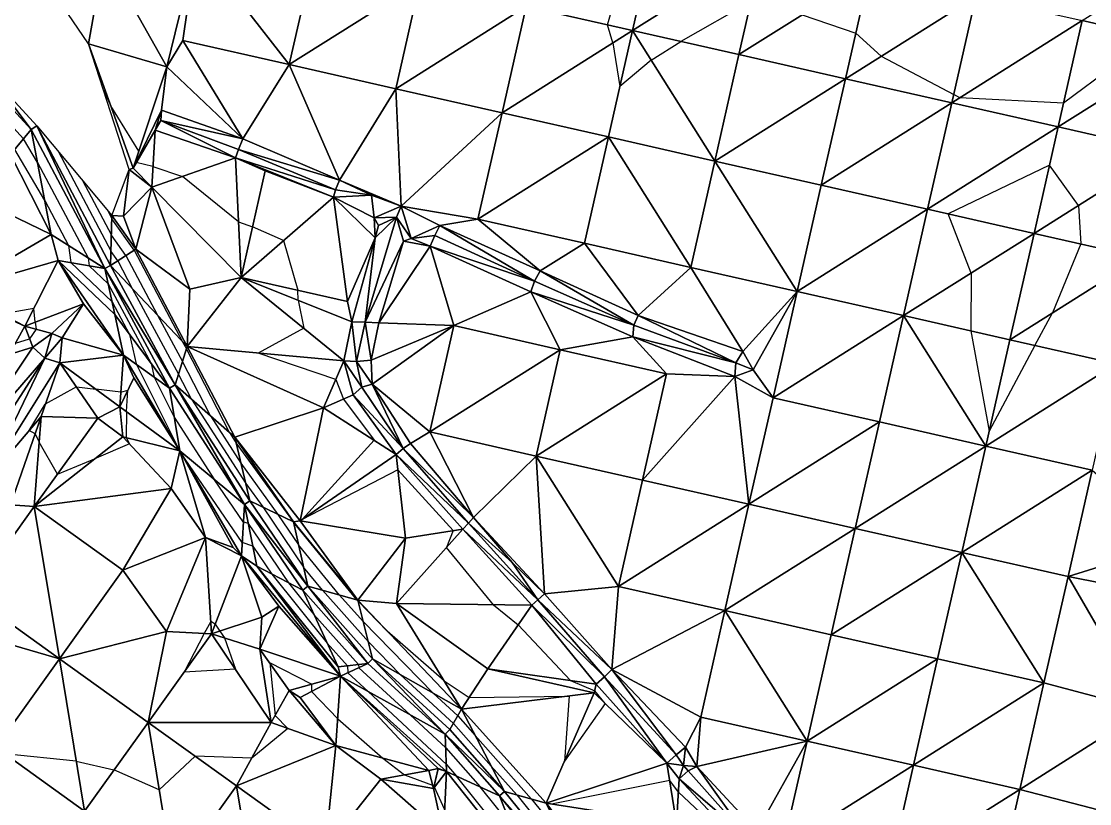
# Model space of a CAD drawing. Extents: x 452550 to 453808, y 451368 to 453069.
# Drawn here: x 453078.1 to 453176, y 452593.9 to 452665.6 of the extents above; entities that cross this region are included whole.
import ezdxf

# ---------------------------------------------------------------- set-up
doc = ezdxf.new("R2010")
doc.units = 0
doc.header["$LTSCALE"] = 0.35
doc.header["$MEASUREMENT"] = 0
doc.linetypes.add('DASHED', pattern=[5442.857143, 3628.571429, -1814.285714])
doc.layers.add('Default', color=42, linetype='Continuous', lineweight=25)
doc.layers.add('FPS_Contours-Minor', color=40, linetype='DASHED', lineweight=25)

msp = doc.modelspace()

# ---------------------------------------------------------------- linework, layer by layer
at = {"layer": 'Default', "color": 8, "linetype": 'Continuous', "lineweight": 25}
for points in [[(453134.096, 452664.77, 14.011), (453124.343, 452666.98, 13.964), (453136.306, 452674.523, 14.008)], [(453134.096, 452664.77, 14.011), (453136.306, 452674.523, 14.008), (453146.059, 452672.312, 14.013)], [(453085.649, 452671.65, 13.796), (453094.108, 452672.58, 13.874), (453091.403, 452661.44, 13.837)], [(453094.108, 452672.58, 13.874), (453092.875, 452663.859, 13.85), (453091.403, 452661.44, 13.837)], [(453102.627, 452661.648, 13.904), (453092.875, 452663.859, 13.85), (453094.108, 452672.58, 13.874)], [(453104.838, 452671.401, 13.904), (453102.627, 452661.648, 13.904), (453094.108, 452672.58, 13.874)], [(453143.848, 452662.56, 13.987), (453134.096, 452664.77, 14.011), (453146.059, 452672.312, 14.013)], [(453143.848, 452662.56, 13.987), (453146.059, 452672.312, 14.013), (453155.811, 452670.102, 14.014)], [(453185.069, 452663.471, 13.981), (453175.317, 452665.681, 14.038), (453187.28, 452673.224, 13.984)], [(453085.649, 452671.65, 13.796), (453084.213, 452663.538, 13.967), (453080.029, 452669.734, 13.994)], [(453091.403, 452661.44, 13.837), (453084.213, 452663.538, 13.967), (453085.649, 452671.65, 13.796)], [(453102.627, 452661.648, 13.904), (453104.838, 452671.401, 13.904), (453114.59, 452669.191, 13.918)], [(453153.601, 452660.349, 13.989), (453143.848, 452662.56, 13.987), (453155.811, 452670.102, 14.014)], [(453153.601, 452660.349, 13.989), (453155.811, 452670.102, 14.014), (453165.564, 452667.892, 14.028)], [(453112.38, 452659.438, 13.912), (453102.627, 452661.648, 13.904), (453114.59, 452669.191, 13.918)], [(453112.38, 452659.438, 13.912), (453114.59, 452669.191, 13.918), (453124.343, 452666.98, 13.964)], [(453163.354, 452658.139, 13.998), (453153.601, 452660.349, 13.989), (453165.564, 452667.892, 14.028)], [(453163.354, 452658.139, 13.998), (453165.564, 452667.892, 14.028), (453175.317, 452665.681, 14.038)], [(453122.133, 452657.228, 13.938), (453112.38, 452659.438, 13.912), (453124.343, 452666.98, 13.964)], [(453122.133, 452657.228, 13.938), (453124.343, 452666.98, 13.964), (453134.096, 452664.77, 14.011)], [(453173.106, 452655.929, 13.989), (453163.354, 452658.139, 13.998), (453175.317, 452665.681, 14.038)], [(453173.106, 452655.929, 13.989), (453175.317, 452665.681, 14.038), (453185.069, 452663.471, 13.981)], [(453131.885, 452655.017, 13.99), (453122.133, 452657.228, 13.938), (453134.096, 452664.77, 14.011)], [(453131.885, 452655.017, 13.99), (453134.096, 452664.77, 14.011), (453141.638, 452652.807, 13.962)], [(453141.638, 452652.807, 13.962), (453134.096, 452664.77, 14.011), (453143.848, 452662.56, 13.987)], [(453084.213, 452663.538, 13.967), (453091.403, 452661.44, 13.837), (453088.301, 452652.151, 14.033)], [(453088.301, 452652.151, 14.033), (453087.944, 452652.044, 14.057), (453084.213, 452663.538, 13.967)], [(453091.403, 452661.44, 13.837), (453092.875, 452663.859, 13.85), (453098.366, 452654.831, 13.827)], [(453092.875, 452663.859, 13.85), (453102.627, 452661.648, 13.904), (453098.366, 452654.831, 13.827)], [(453141.638, 452652.807, 13.962), (453143.848, 452662.56, 13.987), (453153.601, 452660.349, 13.989)], [(453182.859, 452653.718, 13.962), (453173.106, 452655.929, 13.989), (453185.069, 452663.471, 13.981)], [(453098.366, 452654.831, 13.827), (453102.627, 452661.648, 13.904), (453107.222, 452651.062, 13.843)], [(453102.627, 452661.648, 13.904), (453112.38, 452659.438, 13.912), (453107.222, 452651.062, 13.843)], [(453075.122, 452660.774, 12.564), (453078.981, 452655.695, 12.565), (453074.669, 452660.379, 12.564)], [(453075.122, 452660.774, 12.564), (453079.476, 452656.045, 12.565), (453078.981, 452655.695, 12.565)], [(453091.403, 452661.44, 13.837), (453090.925, 452657.455, 13.779), (453088.301, 452652.151, 14.033)], [(453091.403, 452661.44, 13.837), (453098.366, 452654.831, 13.827), (453090.925, 452657.455, 13.779)], [(453074.669, 452660.379, 12.564), (453078.981, 452655.695, 12.565), (453077.078, 452653.406, 13.742)], [(453151.391, 452650.597, 13.979), (453141.638, 452652.807, 13.962), (453153.601, 452660.349, 13.989)], [(453151.391, 452650.597, 13.979), (453153.601, 452660.349, 13.989), (453163.354, 452658.139, 13.998)], [(453112.38, 452659.438, 13.912), (453112.868, 452648.657, 13.845), (453107.222, 452651.062, 13.843)], [(453112.38, 452659.438, 13.912), (453122.133, 452657.228, 13.938), (453112.868, 452648.657, 13.845)], [(453161.143, 452648.386, 13.995), (453151.391, 452650.597, 13.979), (453163.354, 452658.139, 13.998)], [(453161.143, 452648.386, 13.995), (453163.354, 452658.139, 13.998), (453173.106, 452655.929, 13.989)], [(453090.925, 452657.455, 13.779), (453090.329, 452655.629, 13.809), (453088.301, 452652.151, 14.033)], [(453090.925, 452657.455, 13.779), (453090.84, 452656.531, 13.753), (453090.329, 452655.629, 13.809)], [(453098.366, 452654.831, 13.827), (453090.84, 452656.531, 13.753), (453090.925, 452657.455, 13.779)], [(453122.133, 452657.228, 13.938), (453119.922, 452647.475, 13.936), (453112.868, 452648.657, 13.845)], [(453119.922, 452647.475, 13.936), (453122.133, 452657.228, 13.938), (453131.885, 452655.017, 13.99)], [(453078.981, 452655.695, 12.565), (453080.797, 452646.061, 13.95), (453077.078, 452653.406, 13.742)], [(453079.476, 452656.045, 12.565), (453085.723, 452642.957, 12.569), (453078.981, 452655.695, 12.565)], [(453085.723, 452642.957, 12.569), (453080.797, 452646.061, 13.95), (453078.981, 452655.695, 12.565)], [(453079.476, 452656.045, 12.565), (453086.252, 452643.241, 12.569), (453085.723, 452642.957, 12.569)], [(453079.476, 452656.045, 12.565), (453086.371, 452647.815, 14.1), (453086.252, 452643.241, 12.569)], [(453090.329, 452655.629, 13.809), (453090.84, 452656.531, 13.753), (453097.705, 452653.107, 13.811)], [(453097.982, 452653.869, 13.726), (453090.84, 452656.531, 13.753), (453098.366, 452654.831, 13.827)], [(453090.84, 452656.531, 13.753), (453097.982, 452653.869, 13.726), (453097.705, 452653.107, 13.811)], [(453170.896, 452646.176, 14.02), (453161.143, 452648.386, 13.995), (453173.106, 452655.929, 13.989)], [(453170.896, 452646.176, 14.02), (453173.106, 452655.929, 13.989), (453182.859, 452653.718, 13.962)], [(453090.016, 452650.408, 14.109), (453088.301, 452652.151, 14.033), (453090.329, 452655.629, 13.809)], [(453090.016, 452650.408, 14.109), (453090.329, 452655.629, 13.809), (453097.705, 452653.107, 13.811)], [(453097.982, 452653.869, 13.726), (453098.366, 452654.831, 13.827), (453107.222, 452651.062, 13.843)], [(453129.675, 452645.265, 13.968), (453119.922, 452647.475, 13.936), (453131.885, 452655.017, 13.99)], [(453129.675, 452645.265, 13.968), (453131.885, 452655.017, 13.99), (453139.428, 452643.054, 13.983)], [(453139.428, 452643.054, 13.983), (453131.885, 452655.017, 13.99), (453141.638, 452652.807, 13.962)], [(453097.705, 452653.107, 13.811), (453097.982, 452653.869, 13.726), (453106.878, 452650.181, 13.682)], [(453097.982, 452653.869, 13.726), (453107.222, 452651.062, 13.843), (453106.878, 452650.181, 13.682)], [(453180.649, 452643.966, 13.975), (453170.896, 452646.176, 14.02), (453182.859, 452653.718, 13.962)], [(453080.797, 452646.061, 13.95), (453074.655, 452649.029, 13.984), (453077.078, 452653.406, 13.742)], [(453098.207, 452642.143, 14.164), (453090.016, 452650.408, 14.109), (453097.705, 452653.107, 13.811)], [(453100.417, 452651.896, 13.817), (453098.207, 452642.143, 14.164), (453097.705, 452653.107, 13.811)], [(453100.417, 452651.896, 13.817), (453097.705, 452653.107, 13.811), (453106.686, 452649.49, 13.807)], [(453097.705, 452653.107, 13.811), (453106.878, 452650.181, 13.682), (453106.686, 452649.49, 13.807)], [(453139.428, 452643.054, 13.983), (453141.638, 452652.807, 13.962), (453149.18, 452640.844, 13.954)], [(453149.18, 452640.844, 13.954), (453141.638, 452652.807, 13.962), (453151.391, 452650.597, 13.979)], [(453086.371, 452647.815, 14.1), (453087.944, 452652.044, 14.057), (453087.433, 452647.764, 14.118)], [(453087.433, 452647.764, 14.118), (453087.944, 452652.044, 14.057), (453090.016, 452650.408, 14.109)], [(453087.944, 452652.044, 14.057), (453088.301, 452652.151, 14.033), (453090.016, 452650.408, 14.109)], [(453098.207, 452642.143, 14.164), (453100.417, 452651.896, 13.817), (453106.686, 452649.49, 13.807)], [(453110.17, 452649.685, 13.869), (453106.878, 452650.181, 13.682), (453107.222, 452651.062, 13.843)], [(453112.868, 452648.657, 13.845), (453110.17, 452649.685, 13.869), (453107.222, 452651.062, 13.843)], [(453088.546, 452644.719, 14.102), (453087.433, 452647.764, 14.118), (453090.016, 452650.408, 14.109)], [(453088.546, 452644.719, 14.102), (453090.016, 452650.408, 14.109), (453093.51, 452641.067, 14.188)], [(453090.016, 452650.408, 14.109), (453098.207, 452642.143, 14.164), (453093.51, 452641.067, 14.188)], [(453106.878, 452650.181, 13.682), (453110.17, 452649.685, 13.869), (453106.686, 452649.49, 13.807)], [(453149.18, 452640.844, 13.954), (453151.391, 452650.597, 13.979), (453161.143, 452648.386, 13.995)], [(453074.655, 452649.029, 13.984), (453080.797, 452646.061, 13.95), (453072.038, 452640.975, 13.882)], [(453107.959, 452639.933, 13.857), (453098.207, 452642.143, 14.164), (453106.686, 452649.49, 13.807)], [(453106.686, 452649.49, 13.807), (453110.17, 452649.685, 13.869), (453110.397, 452647.6, 13.826)], [(453107.959, 452639.933, 13.857), (453106.686, 452649.49, 13.807), (453110.513, 452645.765, 13.845)], [(453106.686, 452649.49, 13.807), (453110.397, 452647.6, 13.826), (453110.513, 452645.765, 13.845)], [(453110.17, 452649.685, 13.869), (453112.868, 452648.657, 13.845), (453110.397, 452647.6, 13.826)], [(453112.868, 452648.657, 13.845), (453112.455, 452647.672, 13.737), (453110.397, 452647.6, 13.826)], [(453113.786, 452645.7, 13.828), (453112.455, 452647.672, 13.737), (453112.868, 452648.657, 13.845)], [(453119.922, 452647.475, 13.936), (453116.435, 452646.894, 13.861), (453112.868, 452648.657, 13.845)], [(453116.435, 452646.894, 13.861), (453113.786, 452645.7, 13.828), (453112.868, 452648.657, 13.845)], [(453158.933, 452638.634, 13.979), (453149.18, 452640.844, 13.954), (453161.143, 452648.386, 13.995)], [(453158.933, 452638.634, 13.979), (453161.143, 452648.386, 13.995), (453170.896, 452646.176, 14.02)], [(453086.371, 452647.815, 14.1), (453088.546, 452644.719, 14.102), (453086.252, 452643.241, 12.569)], [(453086.371, 452647.815, 14.1), (453087.433, 452647.764, 14.118), (453088.546, 452644.719, 14.102)], [(453113.104, 452645.448, 13.829), (453109.578, 452638.048, 13.728), (453112.455, 452647.672, 13.737)], [(453109.578, 452638.048, 13.728), (453110.513, 452645.765, 13.845), (453112.455, 452647.672, 13.737)], [(453110.397, 452647.6, 13.826), (453112.455, 452647.672, 13.737), (453110.801, 452646.894, 13.823)], [(453110.397, 452647.6, 13.826), (453110.801, 452646.894, 13.823), (453110.513, 452645.765, 13.845)], [(453110.513, 452645.765, 13.845), (453110.801, 452646.894, 13.823), (453112.455, 452647.672, 13.737)], [(453113.104, 452645.448, 13.829), (453112.455, 452647.672, 13.737), (453113.786, 452645.7, 13.828)], [(453115.967, 452645.985, 13.724), (453113.786, 452645.7, 13.828), (453116.435, 452646.894, 13.861)], [(453125.116, 452641.781, 13.777), (453115.967, 452645.985, 13.724), (453116.435, 452646.894, 13.861)], [(453119.922, 452647.475, 13.936), (453125.632, 452642.726, 13.901), (453116.435, 452646.894, 13.861)], [(453125.632, 452642.726, 13.901), (453125.116, 452641.781, 13.777), (453116.435, 452646.894, 13.861)], [(453119.922, 452647.475, 13.936), (453129.675, 452645.265, 13.968), (453125.632, 452642.726, 13.901)], [(453072.038, 452640.975, 13.882), (453080.797, 452646.061, 13.95), (453081.452, 452643.684, 13.839)], [(453081.452, 452643.684, 13.839), (453080.797, 452646.061, 13.95), (453085.723, 452642.957, 12.569)], [(453113.786, 452645.7, 13.828), (453115.967, 452645.985, 13.724), (453115.533, 452644.993, 13.838)], [(453115.533, 452644.993, 13.838), (453115.967, 452645.985, 13.724), (453125.116, 452641.781, 13.777)], [(453168.686, 452636.423, 14.012), (453158.933, 452638.634, 13.979), (453170.896, 452646.176, 14.02)], [(453168.686, 452636.423, 14.012), (453170.896, 452646.176, 14.02), (453180.649, 452643.966, 13.975)], [(453107.959, 452639.933, 13.857), (453110.513, 452645.765, 13.845), (453108.361, 452638.064, 13.846)], [(453110.513, 452645.765, 13.845), (453109.578, 452638.048, 13.728), (453108.361, 452638.064, 13.846)], [(453113.104, 452645.448, 13.829), (453110.824, 452637.979, 13.834), (453109.578, 452638.048, 13.728)], [(453110.824, 452637.979, 13.834), (453113.104, 452645.448, 13.829), (453115.533, 452644.993, 13.838)], [(453117.712, 452637.722, 13.879), (453110.824, 452637.979, 13.834), (453115.533, 452644.993, 13.838)], [(453113.104, 452645.448, 13.829), (453113.786, 452645.7, 13.828), (453115.533, 452644.993, 13.838)], [(453117.712, 452637.722, 13.879), (453115.533, 452644.993, 13.838), (453124.77, 452640.801, 13.883)], [(453125.116, 452641.781, 13.777), (453124.77, 452640.801, 13.883), (453115.533, 452644.993, 13.838)], [(453129.675, 452645.265, 13.968), (453134.609, 452638.632, 13.915), (453125.632, 452642.726, 13.901)], [(453129.675, 452645.265, 13.968), (453139.428, 452643.054, 13.983), (453134.609, 452638.632, 13.915)], [(453086.252, 452643.241, 12.569), (453088.546, 452644.719, 14.102), (453093.256, 452635.796, 14.087)], [(453088.546, 452644.719, 14.102), (453093.51, 452641.067, 14.188), (453093.256, 452635.796, 14.087)], [(453178.438, 452634.213, 13.96), (453168.686, 452636.423, 14.012), (453180.649, 452643.966, 13.975)], [(453072.038, 452640.975, 13.882), (453081.452, 452643.684, 13.839), (453078.394, 452637.671, 14.059)], [(453081.452, 452643.684, 13.839), (453083.767, 452639.724, 13.724), (453078.394, 452637.671, 14.059)], [(453081.452, 452643.684, 13.839), (453085.723, 452642.957, 12.569), (453086.622, 452638.746, 13.847)], [(453086.622, 452638.746, 13.847), (453087.442, 452635.019, 13.841), (453081.452, 452643.684, 13.839)], [(453087.442, 452635.019, 13.841), (453083.767, 452639.724, 13.724), (453081.452, 452643.684, 13.839)], [(453085.723, 452642.957, 12.569), (453086.252, 452643.241, 12.569), (453092.175, 452632.284, 12.573)], [(453091.658, 452631.979, 12.573), (453086.622, 452638.746, 13.847), (453085.723, 452642.957, 12.569)], [(453092.175, 452632.284, 12.573), (453091.658, 452631.979, 12.573), (453085.723, 452642.957, 12.569)], [(453086.252, 452643.241, 12.569), (453093.256, 452635.796, 14.087), (453092.175, 452632.284, 12.573)], [(453139.428, 452643.054, 13.983), (453144.204, 452635.341, 13.93), (453134.609, 452638.632, 13.915)], [(453139.428, 452643.054, 13.983), (453149.18, 452640.844, 13.954), (453144.204, 452635.341, 13.93)], [(453093.256, 452635.796, 14.087), (453098.207, 452642.143, 14.164), (453107.629, 452634.489, 13.895)], [(453098.207, 452642.143, 14.164), (453093.256, 452635.796, 14.087), (453093.51, 452641.067, 14.188)], [(453098.207, 452642.143, 14.164), (453107.959, 452639.933, 13.857), (453108.361, 452638.064, 13.846)], [(453098.207, 452642.143, 14.164), (453108.361, 452638.064, 13.846), (453107.629, 452634.489, 13.895)], [(453125.116, 452641.781, 13.777), (453125.632, 452642.726, 13.901), (453134.204, 452637.744, 13.828)], [(453134.609, 452638.632, 13.915), (453134.204, 452637.744, 13.828), (453125.632, 452642.726, 13.901)], [(453075.369, 452639.047, 13.939), (453072.038, 452640.975, 13.882), (453078.394, 452637.671, 14.059)], [(453124.77, 452640.801, 13.883), (453125.116, 452641.781, 13.777), (453134.204, 452637.744, 13.828)], [(453127.465, 452635.512, 13.944), (453117.712, 452637.722, 13.879), (453124.77, 452640.801, 13.883)], [(453124.77, 452640.801, 13.883), (453134.204, 452637.744, 13.828), (453134.105, 452636.682, 13.909)], [(453127.465, 452635.512, 13.944), (453124.77, 452640.801, 13.883), (453134.105, 452636.682, 13.909)], [(453149.18, 452640.844, 13.954), (453145.162, 452633.651, 13.943), (453144.204, 452635.341, 13.93)], [(453149.18, 452640.844, 13.954), (453146.97, 452631.091, 13.937), (453145.162, 452633.651, 13.943)], [(453146.97, 452631.091, 13.937), (453149.18, 452640.844, 13.954), (453158.933, 452638.634, 13.979)], [(453076.954, 452635.075, 13.961), (453075.369, 452639.047, 13.939), (453078.394, 452637.671, 14.059)], [(453083.767, 452639.724, 13.724), (453080.848, 452637.001, 13.92), (453078.394, 452637.671, 14.059)], [(453081.806, 452636.595, 13.869), (453080.848, 452637.001, 13.92), (453083.767, 452639.724, 13.724)], [(453087.442, 452635.019, 13.841), (453081.806, 452636.595, 13.869), (453083.767, 452639.724, 13.724)], [(453091.658, 452631.979, 12.573), (453087.442, 452635.019, 13.841), (453086.622, 452638.746, 13.847)], [(453108.361, 452638.064, 13.846), (453108.796, 452634.439, 13.769), (453107.629, 452634.489, 13.895)], [(453109.578, 452638.048, 13.728), (453108.796, 452634.439, 13.769), (453108.361, 452638.064, 13.846)], [(453108.796, 452634.439, 13.769), (453109.578, 452638.048, 13.728), (453110.142, 452634.564, 13.834)], [(453110.142, 452634.564, 13.834), (453109.578, 452638.048, 13.728), (453110.824, 452637.979, 13.834)], [(453134.204, 452637.744, 13.828), (453134.609, 452638.632, 13.915), (453143.574, 452634.304, 13.831)], [(453134.609, 452638.632, 13.915), (453144.204, 452635.341, 13.93), (453143.574, 452634.304, 13.831)], [(453156.723, 452628.881, 13.961), (453146.97, 452631.091, 13.937), (453158.933, 452638.634, 13.979)], [(453156.723, 452628.881, 13.961), (453158.933, 452638.634, 13.979), (453166.475, 452626.671, 13.998)], [(453166.475, 452626.671, 13.998), (453158.933, 452638.634, 13.979), (453168.686, 452636.423, 14.012)], [(453079.104, 452635.75, 13.961), (453076.954, 452635.075, 13.961), (453078.394, 452637.671, 14.059)], [(453080.848, 452637.001, 13.92), (453079.104, 452635.75, 13.961), (453078.394, 452637.671, 14.059)], [(453117.712, 452637.722, 13.879), (453110.142, 452634.564, 13.834), (453110.824, 452637.979, 13.834)], [(453117.712, 452637.722, 13.879), (453110.216, 452632.364, 13.837), (453110.142, 452634.564, 13.834)], [(453117.712, 452637.722, 13.879), (453115.502, 452627.97, 13.849), (453110.216, 452632.364, 13.837)], [(453115.502, 452627.97, 13.849), (453117.712, 452637.722, 13.879), (453127.465, 452635.512, 13.944)], [(453134.105, 452636.682, 13.909), (453134.204, 452637.744, 13.828), (453143.574, 452634.304, 13.831)], [(453080.226, 452634.744, 13.842), (453079.104, 452635.75, 13.961), (453080.848, 452637.001, 13.92)], [(453080.226, 452634.744, 13.842), (453080.848, 452637.001, 13.92), (453081.806, 452636.595, 13.869)], [(453080.226, 452634.744, 13.842), (453081.806, 452636.595, 13.869), (453081.603, 452634.32, 13.907)], [(453081.806, 452636.595, 13.869), (453087.442, 452635.019, 13.841), (453081.603, 452634.32, 13.907)], [(453137.217, 452633.302, 13.932), (453127.465, 452635.512, 13.944), (453134.105, 452636.682, 13.909)], [(453137.217, 452633.302, 13.932), (453134.105, 452636.682, 13.909), (453143.464, 452633.066, 13.922)], [(453134.105, 452636.682, 13.909), (453143.574, 452634.304, 13.831), (453143.464, 452633.066, 13.922)], [(453166.475, 452626.671, 13.998), (453168.686, 452636.423, 14.012), (453178.438, 452634.213, 13.96)], [(453072.335, 452625.618, 13.935), (453076.954, 452635.075, 13.961), (453079.104, 452635.75, 13.961)], [(453080.226, 452634.744, 13.842), (453072.335, 452625.618, 13.935), (453079.104, 452635.75, 13.961)], [(453093.256, 452635.796, 14.087), (453097.636, 452627.487, 14.143), (453092.175, 452632.284, 12.573)], [(453093.256, 452635.796, 14.087), (453105.749, 452630.18, 14.161), (453097.636, 452627.487, 14.143)], [(453105.749, 452630.18, 14.161), (453093.256, 452635.796, 14.087), (453107.629, 452634.489, 13.895)], [(453125.254, 452625.759, 13.906), (453115.502, 452627.97, 13.849), (453127.465, 452635.512, 13.944)], [(453125.254, 452625.759, 13.906), (453127.465, 452635.512, 13.944), (453137.217, 452633.302, 13.932)], [(453145.162, 452633.651, 13.943), (453143.574, 452634.304, 13.831), (453144.204, 452635.341, 13.93)], [(453080.226, 452634.744, 13.842), (453073.408, 452624.193, 13.745), (453072.335, 452625.618, 13.935)], [(453074.673, 452623.295, 13.897), (453073.408, 452624.193, 13.745), (453080.226, 452634.744, 13.842)], [(453080.226, 452634.744, 13.842), (453081.603, 452634.32, 13.907), (453074.673, 452623.295, 13.897)], [(453081.603, 452634.32, 13.907), (453079.868, 452629.386, 14.027), (453074.673, 452623.295, 13.897)], [(453085.08, 452629.247, 14.119), (453079.868, 452629.386, 14.027), (453081.603, 452634.32, 13.907)], [(453087.442, 452635.019, 13.841), (453087.099, 452630.286, 14.062), (453081.603, 452634.32, 13.907)], [(453087.099, 452630.286, 14.062), (453085.08, 452629.247, 14.119), (453081.603, 452634.32, 13.907)], [(453087.099, 452630.286, 14.062), (453087.442, 452635.019, 13.841), (453088.383, 452632.929, 13.953)], [(453091.658, 452631.979, 12.573), (453092.585, 452626.233, 13.494), (453087.442, 452635.019, 13.841)], [(453092.585, 452626.233, 13.494), (453088.383, 452632.929, 13.953), (453087.442, 452635.019, 13.841)], [(453105.749, 452630.18, 14.161), (453107.629, 452634.489, 13.895), (453108.471, 452631.37, 13.923)], [(453108.796, 452634.439, 13.769), (453109.28, 452632.079, 13.769), (453107.629, 452634.489, 13.895)], [(453107.629, 452634.489, 13.895), (453109.28, 452632.079, 13.769), (453108.471, 452631.37, 13.923)], [(453110.216, 452632.364, 13.837), (453108.796, 452634.439, 13.769), (453110.142, 452634.564, 13.834)], [(453109.28, 452632.079, 13.769), (453108.796, 452634.439, 13.769), (453110.216, 452632.364, 13.837)], [(453143.464, 452633.066, 13.922), (453143.574, 452634.304, 13.831), (453145.162, 452633.651, 13.943)], [(453176.228, 452624.46, 13.956), (453166.475, 452626.671, 13.998), (453178.438, 452634.213, 13.96)], [(453135.007, 452623.549, 13.917), (453125.254, 452625.759, 13.906), (453137.217, 452633.302, 13.932)], [(453135.007, 452623.549, 13.917), (453137.217, 452633.302, 13.932), (453143.464, 452633.066, 13.922)], [(453146.97, 452631.091, 13.937), (453143.464, 452633.066, 13.922), (453145.162, 452633.651, 13.943)], [(453092.585, 452626.233, 13.494), (453087.099, 452630.286, 14.062), (453088.383, 452632.929, 13.953)], [(453092.175, 452632.284, 12.573), (453098.508, 452621.331, 12.577), (453091.658, 452631.979, 12.573)], [(453092.175, 452632.284, 12.573), (453099.009, 452621.661, 12.577), (453098.508, 452621.331, 12.577)], [(453092.175, 452632.284, 12.573), (453097.636, 452627.487, 14.143), (453099.009, 452621.661, 12.577)], [(453110.216, 452632.364, 13.837), (453113.062, 452626.439, 13.77), (453109.28, 452632.079, 13.769)], [(453113.736, 452626.915, 13.844), (453113.062, 452626.439, 13.77), (453110.216, 452632.364, 13.837)], [(453115.502, 452627.97, 13.849), (453113.736, 452626.915, 13.844), (453110.216, 452632.364, 13.837)], [(453144.76, 452621.339, 13.913), (453135.007, 452623.549, 13.917), (453143.464, 452633.066, 13.922)], [(453146.97, 452631.091, 13.937), (453144.76, 452621.339, 13.913), (453143.464, 452633.066, 13.922)], [(453098.508, 452621.331, 12.577), (453092.585, 452626.233, 13.494), (453091.658, 452631.979, 12.573)], [(453105.749, 452630.18, 14.161), (453108.471, 452631.37, 13.923), (453112.424, 452625.907, 13.93)], [(453113.062, 452626.439, 13.77), (453108.471, 452631.37, 13.923), (453109.28, 452632.079, 13.769)], [(453108.471, 452631.37, 13.923), (453113.062, 452626.439, 13.77), (453112.424, 452625.907, 13.93)], [(453087.375, 452627.517, 14.03), (453085.08, 452629.247, 14.119), (453087.099, 452630.286, 14.062)], [(453092.585, 452626.233, 13.494), (453087.375, 452627.517, 14.03), (453087.099, 452630.286, 14.062)], [(453144.76, 452621.339, 13.913), (453146.97, 452631.091, 13.937), (453156.723, 452628.881, 13.961)], [(453079.868, 452629.386, 14.027), (453077.069, 452621.273, 13.888), (453074.673, 452623.295, 13.897)], [(453079.868, 452629.386, 14.027), (453079.252, 452621.121, 13.931), (453077.069, 452621.273, 13.888)], [(453085.08, 452629.247, 14.119), (453079.252, 452621.121, 13.931), (453079.868, 452629.386, 14.027)], [(453079.252, 452621.121, 13.931), (453085.08, 452629.247, 14.119), (453087.375, 452627.517, 14.03)], [(453097.636, 452627.487, 14.143), (453105.749, 452630.18, 14.161), (453103.628, 452619.827, 14.002)], [(453103.628, 452619.827, 14.002), (453105.749, 452630.18, 14.161), (453112.424, 452625.907, 13.93)], [(453154.512, 452619.128, 13.949), (453144.76, 452621.339, 13.913), (453156.723, 452628.881, 13.961)], [(453154.512, 452619.128, 13.949), (453156.723, 452628.881, 13.961), (453166.475, 452626.671, 13.998)], [(453091.813, 452622.772, 13.808), (453079.252, 452621.121, 13.931), (453087.375, 452627.517, 14.03)], [(453092.585, 452626.233, 13.494), (453091.813, 452622.772, 13.808), (453087.375, 452627.517, 14.03)], [(453097.636, 452627.487, 14.143), (453103.628, 452619.827, 14.002), (453103.007, 452619.73, 14.007)], [(453099.009, 452621.661, 12.577), (453097.636, 452627.487, 14.143), (453103.007, 452619.73, 14.007)], [(453115.502, 452627.97, 13.849), (453119.504, 452620.115, 13.863), (453113.736, 452626.915, 13.844)], [(453115.502, 452627.97, 13.849), (453125.254, 452625.759, 13.906), (453119.504, 452620.115, 13.863)], [(453113.062, 452626.439, 13.77), (453119.041, 452619.602, 13.802), (453112.424, 452625.907, 13.93)], [(453119.504, 452620.115, 13.863), (453113.062, 452626.439, 13.77), (453113.736, 452626.915, 13.844)], [(453119.041, 452619.602, 13.802), (453113.062, 452626.439, 13.77), (453119.504, 452620.115, 13.863)], [(453164.265, 452616.918, 13.967), (453154.512, 452619.128, 13.949), (453166.475, 452626.671, 13.998)], [(453164.265, 452616.918, 13.967), (453166.475, 452626.671, 13.998), (453176.228, 452624.46, 13.956)], [(453094.961, 452618.292, 13.831), (453091.813, 452622.772, 13.808), (453092.585, 452626.233, 13.494)], [(453098.231, 452616.6, 13.827), (453097.476, 452617.384, 13.796), (453092.585, 452626.233, 13.494)], [(453098.508, 452621.331, 12.577), (453098.231, 452616.6, 13.827), (453092.585, 452626.233, 13.494)], [(453097.476, 452617.384, 13.796), (453094.961, 452618.292, 13.831), (453092.585, 452626.233, 13.494)], [(453113.291, 452618.217, 14.311), (453103.628, 452619.827, 14.002), (453112.424, 452625.907, 13.93)], [(453113.291, 452618.217, 14.311), (453112.424, 452625.907, 13.93), (453118.541, 452619.069, 13.935)], [(453112.424, 452625.907, 13.93), (453119.041, 452619.602, 13.802), (453118.541, 452619.069, 13.935)], [(453125.254, 452625.759, 13.906), (453126.034, 452613.118, 13.877), (453119.504, 452620.115, 13.863)], [(453132.797, 452613.796, 13.894), (453125.254, 452625.759, 13.906), (453135.007, 452623.549, 13.917)], [(453125.254, 452625.759, 13.906), (453132.797, 452613.796, 13.894), (453126.034, 452613.118, 13.877)], [(453174.018, 452614.708, 13.936), (453164.265, 452616.918, 13.967), (453176.228, 452624.46, 13.956)], [(453174.018, 452614.708, 13.936), (453176.228, 452624.46, 13.956), (453183.833, 452617.776, 14.05)], [(453132.797, 452613.796, 13.894), (453135.007, 452623.549, 13.917), (453144.76, 452621.339, 13.913)], [(453087.378, 452615.293, 13.935), (453079.252, 452621.121, 13.931), (453091.813, 452622.772, 13.808)], [(453094.961, 452618.292, 13.831), (453087.378, 452615.293, 13.935), (453091.813, 452622.772, 13.808)], [(453098.508, 452621.331, 12.577), (453099.009, 452621.661, 12.577), (453104.331, 452613.817, 12.579)], [(453099.009, 452621.661, 12.577), (453103.007, 452619.73, 14.007), (453104.331, 452613.817, 12.579)], [(453079.252, 452621.121, 13.931), (453073.424, 452612.995, 14), (453077.069, 452621.273, 13.888)], [(453081.55, 452607.167, 13.943), (453073.424, 452612.995, 14), (453079.252, 452621.121, 13.931)], [(453087.378, 452615.293, 13.935), (453081.55, 452607.167, 13.943), (453079.252, 452621.121, 13.931)], [(453099.656, 452615.651, 13.949), (453098.231, 452616.6, 13.827), (453098.508, 452621.331, 12.577)], [(453103.856, 452613.448, 12.579), (453099.656, 452615.651, 13.949), (453098.508, 452621.331, 12.577)], [(453104.331, 452613.817, 12.579), (453103.856, 452613.448, 12.579), (453098.508, 452621.331, 12.577)], [(453142.549, 452611.586, 13.904), (453132.797, 452613.796, 13.894), (453144.76, 452621.339, 13.913)], [(453142.549, 452611.586, 13.904), (453144.76, 452621.339, 13.913), (453154.512, 452619.128, 13.949)], [(453103.007, 452619.73, 14.007), (453103.628, 452619.827, 14.002), (453108.912, 452612.545, 14.028)], [(453104.331, 452613.817, 12.579), (453103.007, 452619.73, 14.007), (453108.912, 452612.545, 14.028)], [(453113.291, 452618.217, 14.311), (453108.912, 452612.545, 14.028), (453103.628, 452619.827, 14.002)], [(453125.404, 452612.58, 13.79), (453118.541, 452619.069, 13.935), (453119.041, 452619.602, 13.802)], [(453123.044, 452616.007, 13.877), (453119.041, 452619.602, 13.802), (453119.504, 452620.115, 13.863)], [(453123.044, 452616.007, 13.877), (453125.404, 452612.58, 13.79), (453119.041, 452619.602, 13.802)], [(453126.034, 452613.118, 13.877), (453123.044, 452616.007, 13.877), (453119.504, 452620.115, 13.863)], [(453124.849, 452612.074, 13.923), (453112.469, 452612.231, 14.196), (453118.541, 452619.069, 13.935)], [(453112.469, 452612.231, 14.196), (453113.291, 452618.217, 14.311), (453118.541, 452619.069, 13.935)], [(453125.404, 452612.58, 13.79), (453124.849, 452612.074, 13.923), (453118.541, 452619.069, 13.935)], [(453152.302, 452609.376, 13.93), (453142.549, 452611.586, 13.904), (453154.512, 452619.128, 13.949)], [(453152.302, 452609.376, 13.93), (453154.512, 452619.128, 13.949), (453164.265, 452616.918, 13.967)], [(453087.378, 452615.293, 13.935), (453094.961, 452618.292, 13.831), (453091.38, 452609.663, 13.873)], [(453094.961, 452618.292, 13.831), (453095.504, 452609.465, 14.025), (453091.38, 452609.663, 13.873)], [(453097.476, 452617.384, 13.796), (453098.231, 452616.6, 13.827), (453094.961, 452618.292, 13.831)], [(453098.231, 452616.6, 13.827), (453095.504, 452609.465, 14.025), (453094.961, 452618.292, 13.831)], [(453108.912, 452612.545, 14.028), (453113.291, 452618.217, 14.311), (453112.469, 452612.231, 14.196)], [(453183.728, 452612.793, 14.022), (453174.018, 452614.708, 13.936), (453183.833, 452617.776, 14.05)], [(453100.12, 452610.993, 13.873), (453095.504, 452609.465, 14.025), (453098.231, 452616.6, 13.827)], [(453099.656, 452615.651, 13.949), (453107.316, 452605.568, 13.83), (453098.231, 452616.6, 13.827)], [(453101.666, 452612.01, 13.845), (453100.12, 452610.993, 13.873), (453098.231, 452616.6, 13.827)], [(453107.316, 452605.568, 13.83), (453101.666, 452612.01, 13.845), (453098.231, 452616.6, 13.827)], [(453162.055, 452607.165, 13.964), (453152.302, 452609.376, 13.93), (453164.265, 452616.918, 13.967)], [(453162.055, 452607.165, 13.964), (453164.265, 452616.918, 13.967), (453171.807, 452604.955, 13.934)], [(453171.807, 452604.955, 13.934), (453164.265, 452616.918, 13.967), (453174.018, 452614.708, 13.936)], [(453099.656, 452615.651, 13.949), (453103.856, 452613.448, 12.579), (453107.102, 452606.432, 13.916)], [(453099.656, 452615.651, 13.949), (453107.102, 452606.432, 13.916), (453107.316, 452605.568, 13.83)], [(453125.404, 452612.58, 13.79), (453123.044, 452616.007, 13.877), (453126.034, 452613.118, 13.877)], [(453081.55, 452607.167, 13.943), (453087.378, 452615.293, 13.935), (453091.38, 452609.663, 13.873)], [(453171.807, 452604.955, 13.934), (453174.018, 452614.708, 13.936), (453181.111, 452602.504, 14.044)], [(453181.111, 452602.504, 14.044), (453174.018, 452614.708, 13.936), (453183.728, 452612.793, 14.022)], [(453104.331, 452613.817, 12.579), (453109.837, 452606.743, 12.582), (453103.856, 452613.448, 12.579)], [(453104.331, 452613.817, 12.579), (453110.264, 452607.165, 12.582), (453109.837, 452606.743, 12.582)], [(453104.331, 452613.817, 12.579), (453108.912, 452612.545, 14.028), (453110.264, 452607.165, 12.582)], [(453132.797, 452613.796, 13.894), (453132.196, 452606.201, 13.828), (453126.034, 452613.118, 13.877)], [(453132.797, 452613.796, 13.894), (453142.549, 452611.586, 13.904), (453132.196, 452606.201, 13.828)], [(453073.424, 452612.995, 14), (453081.55, 452607.167, 13.943), (453074.114, 452609.35, 13.963)], [(453109.837, 452606.743, 12.582), (453107.102, 452606.432, 13.916), (453103.856, 452613.448, 12.579)], [(453125.404, 452612.58, 13.79), (453131.514, 452605.528, 13.768), (453124.849, 452612.074, 13.923)], [(453132.196, 452606.201, 13.828), (453125.404, 452612.58, 13.79), (453126.034, 452613.118, 13.877)], [(453131.514, 452605.528, 13.768), (453125.404, 452612.58, 13.79), (453132.196, 452606.201, 13.828)], [(453099.933, 452608.068, 13.933), (453100.12, 452610.993, 13.873), (453101.666, 452612.01, 13.845)], [(453107.316, 452605.568, 13.83), (453099.933, 452608.068, 13.933), (453101.666, 452612.01, 13.845)], [(453110.264, 452607.165, 12.582), (453108.912, 452612.545, 14.028), (453118.412, 452602.544, 13.928)], [(453108.912, 452612.545, 14.028), (453112.469, 452612.231, 14.196), (453118.412, 452602.544, 13.928)], [(453124.849, 452612.074, 13.923), (453120.834, 452606.254, 14.173), (453112.469, 452612.231, 14.196)], [(453112.469, 452612.231, 14.196), (453120.834, 452606.254, 14.173), (453118.412, 452602.544, 13.928)], [(453120.834, 452606.254, 14.173), (453124.849, 452612.074, 13.923), (453130.76, 452604.847, 13.946)], [(453124.849, 452612.074, 13.923), (453131.514, 452605.528, 13.768), (453130.76, 452604.847, 13.946)], [(453099.933, 452608.068, 13.933), (453095.504, 452609.465, 14.025), (453100.12, 452610.993, 13.873)], [(453142.549, 452611.586, 13.904), (453140.339, 452601.833, 13.878), (453132.196, 452606.201, 13.828)], [(453140.339, 452601.833, 13.878), (453142.549, 452611.586, 13.904), (453150.092, 452599.623, 13.917)], [(453150.092, 452599.623, 13.917), (453142.549, 452611.586, 13.904), (453152.302, 452609.376, 13.93)], [(453089.677, 452601.339, 13.968), (453081.55, 452607.167, 13.943), (453091.38, 452609.663, 13.873)], [(453095.504, 452609.465, 14.025), (453089.677, 452601.339, 13.968), (453091.38, 452609.663, 13.873)], [(453081.55, 452607.167, 13.943), (453075.722, 452599.04, 13.997), (453074.114, 452609.35, 13.963)], [(453089.677, 452601.339, 13.968), (453095.504, 452609.465, 14.025), (453100.969, 452601.335, 13.963)], [(453095.504, 452609.465, 14.025), (453099.933, 452608.068, 13.933), (453100.969, 452601.335, 13.963)], [(453150.092, 452599.623, 13.917), (453152.302, 452609.376, 13.93), (453162.055, 452607.165, 13.964)], [(453107.316, 452605.568, 13.83), (453102.609, 452604.269, 14.133), (453099.933, 452608.068, 13.933)], [(453099.933, 452608.068, 13.933), (453102.609, 452604.269, 14.133), (453100.969, 452601.335, 13.963)], [(453083.849, 452593.213, 14.028), (453075.722, 452599.04, 13.997), (453081.55, 452607.167, 13.943)], [(453089.677, 452601.339, 13.968), (453083.849, 452593.213, 14.028), (453081.55, 452607.167, 13.943)], [(453107.316, 452605.568, 13.83), (453107.102, 452606.432, 13.916), (453109.837, 452606.743, 12.582)], [(453107.316, 452605.568, 13.83), (453109.837, 452606.743, 12.582), (453116.922, 452600.254, 12.585)], [(453110.264, 452607.165, 12.582), (453116.922, 452600.254, 12.585), (453109.837, 452606.743, 12.582)], [(453110.264, 452607.165, 12.582), (453117.351, 452600.675, 12.585), (453116.922, 452600.254, 12.585)], [(453110.264, 452607.165, 12.582), (453118.412, 452602.544, 13.928), (453117.351, 452600.675, 12.585)], [(453159.844, 452597.413, 13.927), (453150.092, 452599.623, 13.917), (453162.055, 452607.165, 13.964)], [(453159.844, 452597.413, 13.927), (453162.055, 452607.165, 13.964), (453171.807, 452604.955, 13.934)], [(453118.412, 452602.544, 13.928), (453120.834, 452606.254, 14.173), (453130.586, 452604.044, 14.017)], [(453130.586, 452604.044, 14.017), (453120.834, 452606.254, 14.173), (453130.76, 452604.847, 13.946)], [(453138.086, 452598.361, 13.657), (453131.514, 452605.528, 13.768), (453132.196, 452606.201, 13.828)], [(453140.339, 452601.833, 13.878), (453138.947, 452599.056, 13.79), (453132.196, 452606.201, 13.828)], [(453138.947, 452599.056, 13.79), (453138.086, 452598.361, 13.657), (453132.196, 452606.201, 13.828)], [(453107.316, 452605.568, 13.83), (453103.631, 452603.637, 14.065), (453102.609, 452604.269, 14.133)], [(453103.631, 452603.637, 14.065), (453107.316, 452605.568, 13.83), (453106.904, 452599.21, 14.106)], [(453115.425, 452596.929, 13.895), (453106.904, 452599.21, 14.106), (453107.316, 452605.568, 13.83)], [(453116.261, 452597.098, 13.828), (453115.425, 452596.929, 13.895), (453107.316, 452605.568, 13.83)], [(453116.922, 452600.254, 12.585), (453117.051, 452596.842, 13.711), (453107.316, 452605.568, 13.83)], [(453117.051, 452596.842, 13.711), (453116.261, 452597.098, 13.828), (453107.316, 452605.568, 13.83)], [(453130.586, 452604.044, 14.017), (453130.76, 452604.847, 13.946), (453137.241, 452597.604, 13.905)], [(453130.76, 452604.847, 13.946), (453131.514, 452605.528, 13.768), (453137.241, 452597.604, 13.905)], [(453131.514, 452605.528, 13.768), (453138.086, 452598.361, 13.657), (453137.241, 452597.604, 13.905)], [(453169.597, 452595.202, 13.941), (453159.844, 452597.413, 13.927), (453171.807, 452604.955, 13.934)], [(453169.597, 452595.202, 13.941), (453171.807, 452604.955, 13.934), (453181.111, 452602.504, 14.044)], [(453106.904, 452599.21, 14.106), (453100.969, 452601.335, 13.963), (453102.609, 452604.269, 14.133)], [(453103.631, 452603.637, 14.065), (453106.904, 452599.21, 14.106), (453102.609, 452604.269, 14.133)], [(453118.412, 452602.544, 13.928), (453130.586, 452604.044, 14.017), (453126.175, 452593.93, 13.99)], [(453126.175, 452593.93, 13.99), (453130.586, 452604.044, 14.017), (453137.241, 452597.604, 13.905)], [(453117.351, 452600.675, 12.585), (453118.412, 452602.544, 13.928), (453122.351, 452594.999, 12.587)], [(453122.351, 452594.999, 12.587), (453118.412, 452602.544, 13.928), (453126.175, 452593.93, 13.99)], [(453140.339, 452601.833, 13.878), (453139.995, 452597.304, 13.799), (453138.947, 452599.056, 13.79)], [(453140.339, 452601.833, 13.878), (453150.092, 452599.623, 13.917), (453139.995, 452597.304, 13.799)], [(453178.435, 452592.899, 14.018), (453169.597, 452595.202, 13.941), (453181.111, 452602.504, 14.044)], [(453091.975, 452587.385, 14.04), (453083.849, 452593.213, 14.028), (453089.677, 452601.339, 13.968)], [(453097.803, 452595.511, 14.028), (453091.975, 452587.385, 14.04), (453089.677, 452601.339, 13.968)], [(453097.803, 452595.511, 14.028), (453089.677, 452601.339, 13.968), (453100.969, 452601.335, 13.963)], [(453106.904, 452599.21, 14.106), (453097.803, 452595.511, 14.028), (453100.969, 452601.335, 13.963)], [(453116.922, 452600.254, 12.585), (453117.351, 452600.675, 12.585), (453122.351, 452594.999, 12.587)], [(453122.351, 452594.999, 12.587), (453121.892, 452594.611, 12.587), (453116.922, 452600.254, 12.585)], [(453121.892, 452594.611, 12.587), (453117.051, 452596.842, 13.711), (453116.922, 452600.254, 12.585)], [(453083.849, 452593.213, 14.028), (453078.021, 452585.086, 14.043), (453075.722, 452599.04, 13.997)], [(453105.929, 452589.683, 13.969), (453097.803, 452595.511, 14.028), (453106.904, 452599.21, 14.106)], [(453111.014, 452596.134, 14.102), (453105.929, 452589.683, 13.969), (453106.904, 452599.21, 14.106)], [(453115.425, 452596.929, 13.895), (453111.014, 452596.134, 14.102), (453106.904, 452599.21, 14.106)], [(453138.754, 452597.38, 13.554), (453138.086, 452598.361, 13.657), (453138.947, 452599.056, 13.79)], [(453138.761, 452597.378, 13.56), (453138.754, 452597.38, 13.554), (453138.947, 452599.056, 13.79)], [(453139.995, 452597.304, 13.799), (453138.761, 452597.378, 13.56), (453138.947, 452599.056, 13.79)], [(453150.092, 452599.623, 13.917), (453145.477, 452591.369, 13.86), (453139.995, 452597.304, 13.799)], [(453150.092, 452599.623, 13.917), (453147.881, 452589.87, 13.859), (453145.477, 452591.369, 13.86)], [(453147.881, 452589.87, 13.859), (453150.092, 452599.623, 13.917), (453159.844, 452597.413, 13.927)], [(453138.086, 452598.361, 13.657), (453138.754, 452597.38, 13.554), (453137.241, 452597.604, 13.905)], [(453115.425, 452596.929, 13.895), (453115.842, 452595.293, 14.022), (453111.014, 452596.134, 14.102)], [(453115.842, 452595.293, 14.022), (453115.425, 452596.929, 13.895), (453116.261, 452597.098, 13.828)], [(453116.272, 452597.089, 13.849), (453115.842, 452595.293, 14.022), (453116.261, 452597.098, 13.828)], [(453117.051, 452596.842, 13.711), (453115.842, 452595.293, 14.022), (453116.272, 452597.089, 13.849)], [(453116.261, 452597.098, 13.828), (453117.051, 452596.842, 13.711), (453116.272, 452597.089, 13.849)], [(453138.129, 452592.081, 14.236), (453126.175, 452593.93, 13.99), (453137.241, 452597.604, 13.905)], [(453138.129, 452592.081, 14.236), (453137.241, 452597.604, 13.905), (453138.372, 452596.155, 13.901)], [(453137.241, 452597.604, 13.905), (453138.754, 452597.38, 13.554), (453138.372, 452596.155, 13.901)], [(453138.754, 452597.38, 13.554), (453139.192, 452596.887, 13.636), (453138.372, 452596.155, 13.901)], [(453138.761, 452597.378, 13.56), (453139.192, 452596.887, 13.636), (453138.754, 452597.38, 13.554)], [(453139.192, 452596.887, 13.636), (453138.761, 452597.378, 13.56), (453139.995, 452597.304, 13.799)], [(453139.995, 452597.304, 13.799), (453144.673, 452590.744, 13.776), (453139.192, 452596.887, 13.636)], [(453145.477, 452591.369, 13.86), (453144.673, 452590.744, 13.776), (453139.995, 452597.304, 13.799)], [(453157.634, 452587.66, 13.916), (453147.881, 452589.87, 13.859), (453159.844, 452597.413, 13.927)], [(453157.634, 452587.66, 13.916), (453159.844, 452597.413, 13.927), (453169.597, 452595.202, 13.941)], [(453116.749, 452591.098, 14.19), (453105.929, 452589.683, 13.969), (453111.014, 452596.134, 14.102)], [(453115.842, 452595.293, 14.022), (453116.749, 452591.098, 14.19), (453111.014, 452596.134, 14.102)], [(453116.749, 452591.098, 14.19), (453115.842, 452595.293, 14.022), (453117.051, 452596.842, 13.711)], [(453124.942, 452586.888, 13.742), (453116.749, 452591.098, 14.19), (453117.051, 452596.842, 13.711)], [(453121.892, 452594.611, 12.587), (453124.942, 452586.888, 13.742), (453117.051, 452596.842, 13.711)], [(453138.129, 452592.081, 14.236), (453138.372, 452596.155, 13.901), (453144.036, 452590.091, 13.96)], [(453138.372, 452596.155, 13.901), (453139.192, 452596.887, 13.636), (453144.673, 452590.744, 13.776)], [(453138.372, 452596.155, 13.901), (453144.673, 452590.744, 13.776), (453144.036, 452590.091, 13.96)], [(453100.101, 452581.557, 13.983), (453091.975, 452587.385, 14.04), (453097.803, 452595.511, 14.028)], [(453105.929, 452589.683, 13.969), (453100.101, 452581.557, 13.983), (453097.803, 452595.511, 14.028)], [(453121.892, 452594.611, 12.587), (453122.351, 452594.999, 12.587), (453130.884, 452584.458, 12.591)], [(453122.351, 452594.999, 12.587), (453126.175, 452593.93, 13.99), (453130.884, 452584.458, 12.591)], [(453167.387, 452585.45, 13.906), (453157.634, 452587.66, 13.916), (453169.597, 452595.202, 13.941)], [(453167.387, 452585.45, 13.906), (453169.597, 452595.202, 13.941), (453178.435, 452592.899, 14.018)], [(453130.415, 452584.083, 12.591), (453124.942, 452586.888, 13.742), (453121.892, 452594.611, 12.587)], [(453130.884, 452584.458, 12.591), (453130.415, 452584.083, 12.591), (453121.892, 452594.611, 12.587)], [(453126.175, 452593.93, 13.99), (453138.129, 452592.081, 14.236), (453133.545, 452584.436, 13.685)], [(453130.884, 452584.458, 12.591), (453126.175, 452593.93, 13.99), (453133.545, 452584.436, 13.685)]]:
    msp.add_3dface(points, dxfattribs=at)
at = {"layer": 'FPS_Contours-Minor', "color": 12, "linetype": 'Continuous', "lineweight": 25}
for p, q in [((453131.81, 452665.288, 14), (453134.081, 452673.12, 14)), ((453144.953, 452667.435, 14), (453138.514, 452663.769, 14)), ((453149.65, 452666.217, 14), (453154.547, 452664.523, 14)), ((453132.289, 452663.631, 14), (453131.81, 452665.288, 14)), ((453156.87, 452662.41, 14), (453154.547, 452664.523, 14)), ((453132.289, 452663.631, 14), (453132.934, 452659.644, 14)), ((453135.808, 452662.054, 14), (453138.514, 452663.769, 14)), ((453181.784, 452664.216, 14), (453173.604, 452658.126, 14)), ((453135.808, 452662.054, 14), (453132.934, 452659.644, 14)), ((453156.87, 452662.41, 14), (453163.531, 452658.919, 14)), ((453085.592, 452659.289, 14), (453086.254, 452657.854, 14)), ((453164.087, 452658.601, 14), (453163.531, 452658.919, 14)), ((453173.604, 452658.126, 14), (453164.087, 452658.601, 14)), ((453075.561, 452657.796, 13), (453078.278, 452654.85, 13)), ((453088.827, 452653.725, 14), (453086.254, 452657.854, 14)), ((453079.551, 452652.671, 13), (453078.278, 452654.85, 13)), ((453080.207, 452649.192, 13.5), (453077.469, 452653.877, 13.5)), ((453081.428, 452653.714, 13), (453086.285, 452644.527, 13)), ((453088.645, 452652.846, 14), (453088.827, 452653.725, 14)), ((453088.645, 452652.846, 14), (453088.602, 452652.667, 14)), ((453079.551, 452652.671, 13), (453084.187, 452643.925, 13)), ((453090.129, 452652.302, 14), (453088.602, 452652.667, 14)), ((453090.129, 452652.302, 14), (453092.828, 452651.395, 14)), ((453172.315, 452652.438, 14), (453163.027, 452647.96, 14)), ((453174.969, 452648.744, 14), (453172.315, 452652.438, 14)), ((453083.675, 452651.033, 13.5), (453086.324, 452646.021, 13.5)), ((453097.973, 452647.247, 14), (453092.828, 452651.395, 14)), ((453080.207, 452649.192, 13.5), (453082.403, 452645.05, 13.5)), ((453085.922, 452648.351, 14), (453086.364, 452647.516, 14)), ((453165.124, 452642.537, 14), (453163.027, 452647.96, 14)), ((453174.969, 452648.744, 14), (453175.169, 452645.208, 14)), ((453088.394, 452644.621, 14), (453086.364, 452647.516, 14)), ((453097.973, 452647.247, 14), (453099.253, 452646.759, 14)), ((453087.645, 452644.139, 13.5), (453086.324, 452646.021, 13.5)), ((453102.102, 452645.518, 14), (453099.253, 452646.759, 14)), ((453082.403, 452645.05, 13.5), (453082.593, 452643.49, 13.5)), ((453102.102, 452645.518, 14), (453103.418, 452640.962, 14)), ((453175.169, 452645.208, 14), (453172.601, 452638.891, 14)), ((453084.187, 452643.925, 13), (453084.275, 452643.204, 13)), ((453086.897, 452643.656, 13), (453086.285, 452644.527, 13)), ((453087.645, 452644.139, 13.5), (453090.545, 452638.677, 13.5)), ((453088.394, 452644.621, 14), (453092.852, 452636.225, 14)), ((453086.378, 452639.889, 13.5), (453082.593, 452643.49, 13.5)), ((453086.026, 452641.538, 13), (453084.275, 452643.204, 13)), ((453086.897, 452643.656, 13), (453088.238, 452641.129, 13)), ((453165.124, 452642.537, 14), (453165.099, 452637.236, 14)), ((453086.026, 452641.538, 13), (453089.97, 452634.248, 13)), ((453088.238, 452641.129, 13), (453092.48, 452633.274, 13)), ((453103.443, 452640.04, 14), (453103.418, 452640.962, 14)), ((453103.443, 452640.04, 14), (453103.956, 452637.473, 14)), ((453079.215, 452639.286, 14), (453076.275, 452638.772, 14)), ((453079.34, 452638.033, 14), (453079.215, 452639.286, 14)), ((453086.378, 452639.889, 13.5), (453087.993, 452636.904, 13.5)), ((453079.34, 452638.033, 14), (453079.434, 452637.387, 14)), ((453090.545, 452638.677, 13.5), (453092.837, 452634.434, 13.5)), ((453170.966, 452635.906, 14), (453172.601, 452638.891, 14)), ((453079.434, 452637.387, 14), (453078.821, 452636.515, 14)), ((453103.956, 452637.473, 14), (453099.787, 452635.202, 14)), ((453165.099, 452637.236, 14), (453166.788, 452628.049, 14)), ((453077.53, 452636.114, 14), (453078.821, 452636.515, 14)), ((453087.993, 452636.904, 13.5), (453088.576, 452634.201, 13.5)), ((453092.852, 452636.225, 14), (453093.194, 452635.593, 14)), ((453097.138, 452627.925, 14), (453093.194, 452635.593, 14)), ((453106.888, 452632.791, 14), (453099.787, 452635.202, 14)), ((453170.966, 452635.906, 14), (453166.788, 452628.049, 14)), ((453088.576, 452634.201, 13.5), (453092.495, 452626.387, 13.5)), ((453089.97, 452634.248, 13), (453090.239, 452633.002, 13)), ((453095.399, 452629.452, 13.5), (453092.837, 452634.434, 13.5)), ((453093.66, 452630.98, 13), (453092.48, 452633.274, 13)), ((453090.239, 452633.002, 13), (453092.088, 452629.315, 13)), ((453106.888, 452632.791, 14), (453107.594, 452630.986, 14)), ((453083.129, 452632.094, 14), (453080.262, 452630.508, 14)), ((453083.129, 452632.094, 14), (453084.906, 452631.895, 14)), ((453087.194, 452631.607, 14), (453084.906, 452631.895, 14)), ((453087.194, 452631.607, 14), (453087.83, 452631.791, 14)), ((453087.694, 452629.846, 14), (453087.83, 452631.791, 14)), ((453078.776, 452628.106, 14), (453080.262, 452630.508, 14)), ((453093.66, 452630.98, 13), (453098.638, 452623.236, 13)), ((453107.594, 452630.986, 14), (453110.397, 452627.205, 14)), ((453087.694, 452629.846, 14), (453087.666, 452627.445, 14)), ((453092.088, 452629.315, 13), (453095.774, 452623.593, 13)), ((453095.399, 452629.452, 13.5), (453098.2, 452625.095, 13.5)), ((453079.318, 452627.792, 14), (453078.776, 452628.106, 14)), ((453079.318, 452627.792, 14), (453079.693, 452627.038, 14)), ((453087.666, 452627.445, 14), (453087.975, 452626.875, 14)), ((453097.138, 452627.925, 14), (453097.762, 452626.955, 14)), ((453081.392, 452624.104, 14), (453079.693, 452627.038, 14)), ((453087.975, 452626.875, 14), (453084.911, 452625.577, 14)), ((453092.529, 452626.322, 13.5), (453092.495, 452626.387, 13.5)), ((453092.526, 452626.277, 13.5), (453092.529, 452626.322, 13.5)), ((453097.762, 452626.955, 14), (453102.986, 452619.74, 14)), ((453110.397, 452627.205, 14), (453103.814, 452619.956, 14)), ((453081.392, 452624.104, 14), (453084.911, 452625.577, 14)), ((453092.526, 452626.277, 13.5), (453092.526, 452626.248, 13.5)), ((453092.526, 452626.248, 13.5), (453092.57, 452626.167, 13.5)), ((453092.628, 452626.09, 13.5), (453092.57, 452626.167, 13.5)), ((453092.628, 452626.09, 13.5), (453092.683, 452626.056, 13.5)), ((453092.688, 452626.058, 13.5), (453092.683, 452626.056, 13.5)), ((453098.303, 452617.836, 13.5), (453092.688, 452626.058, 13.5)), ((453098.2, 452625.095, 13.5), (453101.589, 452620.415, 13.5)), ((453112.584, 452624.489, 14), (453103.814, 452619.956, 14)), ((453112.584, 452624.489, 14), (453117.634, 452618.922, 14)), ((453098.414, 452619.728, 13), (453095.774, 452623.593, 13)), ((453098.638, 452623.236, 13), (453100.192, 452621.09, 13)), ((453100.192, 452621.09, 13), (453103.941, 452615.559, 13)), ((453101.589, 452620.415, 13.5), (453103.477, 452617.629, 13.5)), ((453098.862, 452619.579, 13), (453098.414, 452619.728, 13)), ((453098.862, 452619.579, 13), (453102.566, 452614.124, 13)), ((453102.986, 452619.74, 14), (453103.014, 452619.699, 14)), ((453108.822, 452612.57, 14), (453103.014, 452619.699, 14)), ((453117.634, 452618.922, 14), (453117.028, 452617.365, 14)), ((453099.28, 452617.509, 13.5), (453098.303, 452617.836, 13.5)), ((453099.28, 452617.509, 13.5), (453101.033, 452614.929, 13.5)), ((453107.241, 452613.009, 13.5), (453103.477, 452617.629, 13.5)), ((453121.347, 452612.118, 14), (453117.028, 452617.365, 14)), ((453105.661, 452613.448, 13), (453103.941, 452615.559, 13)), ((453101.033, 452614.929, 13.5), (453106.093, 452608.614, 13.5)), ((453102.566, 452614.124, 13), (453104.878, 452611.239, 13)), ((453105.661, 452613.448, 13), (453109.874, 452608.72, 13)), ((453107.241, 452613.009, 13.5), (453109.406, 452610.58, 13.5)), ((453108.822, 452612.57, 14), (453108.938, 452612.439, 14)), ((453108.938, 452612.439, 14), (453111.607, 452609.708, 14)), ((453121.347, 452612.118, 14), (453123.609, 452610.276, 14)), ((453104.878, 452611.239, 13), (453108.98, 452606.646, 13)), ((453095.435, 452610.588, 14), (453094.834, 452609.497, 14)), ((453095.843, 452610.351, 14), (453095.435, 452610.588, 14)), ((453095.843, 452610.351, 14), (453096.251, 452609.712, 14)), ((453096.251, 452609.712, 14), (453096.687, 452609.092, 14)), ((453109.406, 452610.58, 13.5), (453115.82, 452604.014, 13.5)), ((453116.819, 452605.14, 14), (453111.607, 452609.708, 14)), ((453123.609, 452610.276, 14), (453128.403, 452605.181, 14)), ((453094.834, 452609.497, 14), (453092.979, 452605.944, 14)), ((453096.687, 452609.092, 14), (453097.696, 452606.205, 14)), ((453109.874, 452608.72, 13), (453112.795, 452605.73, 13)), ((453106.093, 452608.614, 13.5), (453107.955, 452606.529, 13.5)), ((453104.678, 452604.84, 14), (453100.832, 452606.791, 14)), ((453100.832, 452606.791, 14), (453101.323, 452601.969, 14)), ((453097.696, 452606.205, 14), (453092.979, 452605.944, 14)), ((453107.955, 452606.529, 13.5), (453107.982, 452605.878, 13.5)), ((453107.982, 452605.878, 13.5), (453109.862, 452604.159, 13.5)), ((453108.98, 452606.646, 13), (453108.992, 452606.349, 13)), ((453108.992, 452606.349, 13), (453113.718, 452602.026, 13)), ((453112.795, 452605.73, 13), (453117.679, 452601.252, 13)), ((453104.678, 452604.84, 14), (453104.65, 452604.171, 14)), ((453116.819, 452605.14, 14), (453119.122, 452603.632, 14)), ((453128.403, 452605.181, 14), (453130.628, 452604.235, 14)), ((453107.062, 452601.651, 14), (453104.65, 452604.171, 14)), ((453109.862, 452604.159, 13.5), (453117.027, 452597.482, 13.5)), ((453115.82, 452604.014, 13.5), (453118.074, 452601.948, 13.5)), ((453119.122, 452603.632, 14), (453128.276, 452603.759, 14)), ((453128.276, 452603.759, 14), (453127.853, 452597.778, 14)), ((453131.587, 452603.076, 14), (453130.628, 452604.235, 14)), ((453131.587, 452603.076, 14), (453127.853, 452597.778, 14)), ((453101.323, 452601.969, 14), (453102.497, 452600.788, 14)), ((453113.718, 452602.026, 13), (453116.969, 452598.996, 13)), ((453118.074, 452601.948, 13.5), (453119.67, 452600.135, 13.5)), ((453107.062, 452601.651, 14), (453111.188, 452598.063, 14)), ((453117.679, 452601.252, 13), (453121.138, 452597.323, 13)), ((453102.497, 452600.788, 14), (453099.182, 452598.049, 14)), ((453124.84, 452594.303, 13.5), (453119.67, 452600.135, 13.5)), ((453116.969, 452598.996, 13), (453120.113, 452595.431, 13)), ((453083.098, 452597.772, 14), (453076.527, 452598.464, 14)), ((453090.695, 452595.154, 14), (453093.995, 452598.242, 14)), ((453099.182, 452598.049, 14), (453093.995, 452598.242, 14)), ((453111.188, 452598.063, 14), (453113.189, 452596.526, 14)), ((453083.098, 452597.772, 14), (453086.551, 452596.98, 14)), ((453090.695, 452595.154, 14), (453086.551, 452596.98, 14)), ((453117.027, 452597.482, 13.5), (453117.961, 452596.423, 13.5)), ((453123.477, 452594.684, 13), (453121.138, 452597.323, 13)), ((453113.189, 452596.526, 14), (453115.768, 452595.582, 14)), ((453124.304, 452588.504, 13.5), (453117.961, 452596.423, 13.5)), ((453137.496, 452596.018, 14), (453126.676, 452593.852, 14)), ((453138.3, 452594.945, 14), (453137.496, 452596.018, 14)), ((453115.89, 452595.502, 14), (453115.768, 452595.582, 14)), ((453115.89, 452595.502, 14), (453115.898, 452595.526, 14)), ((453115.929, 452595.405, 14), (453115.898, 452595.526, 14)), ((453116.869, 452593.38, 14), (453115.929, 452595.405, 14)), ((453122.983, 452591.848, 13), (453120.113, 452595.431, 13)), ((453138.3, 452594.945, 14), (453143.178, 452590.38, 14)), ((453123.477, 452594.684, 13), (453129.506, 452587.229, 13)), ((453124.84, 452594.303, 13.5), (453127.823, 452590.615, 13.5))]:
    msp.add_line(p, q, dxfattribs=at)

doc.saveas('drawing.dxf')
